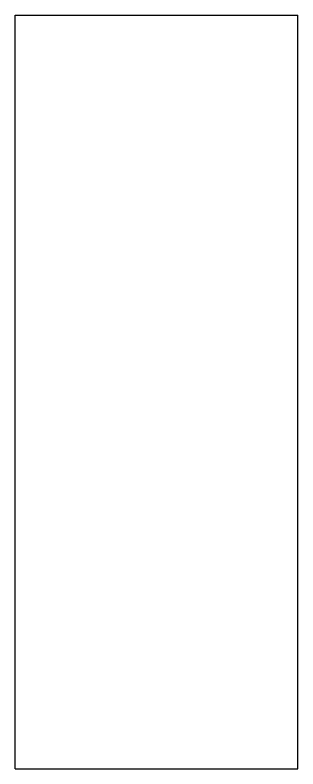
# Model space of a CAD drawing. Header units: metres. Extents: x -0.3 to 20.5, y 0 to 1.
# Drawn here: x 10.09 to 10.12, y 0.11 to 0.19 of the extents above; entities that cross this region are included whole.
import ezdxf

# ---------------------------------------------------------------- set-up
doc = ezdxf.new("R2010")
doc.units = ezdxf.units.M
doc.layers.add('G_MEDIDO', color=8, linetype='Continuous')

msp = doc.modelspace()

# ---------------------------------------------------------------- linework, layer by layer
at = {"layer": 'G_MEDIDO'}
for p, q in [((10.089999, 0.19), (10.104999, 0.19)), ((10.089999, 0.15), (10.089999, 0.19)), ((10.104999, 0.19), (10.12, 0.19)), ((10.12, 0.15), (10.12, 0.19)), ((10.089999, 0.11), (10.089999, 0.15)), ((10.12, 0.11), (10.12, 0.15)), ((10.089999, 0.11), (10.104999, 0.11)), ((10.104999, 0.11), (10.12, 0.11))]:
    msp.add_line(p, q, dxfattribs=at)

doc.saveas('drawing.dxf')
